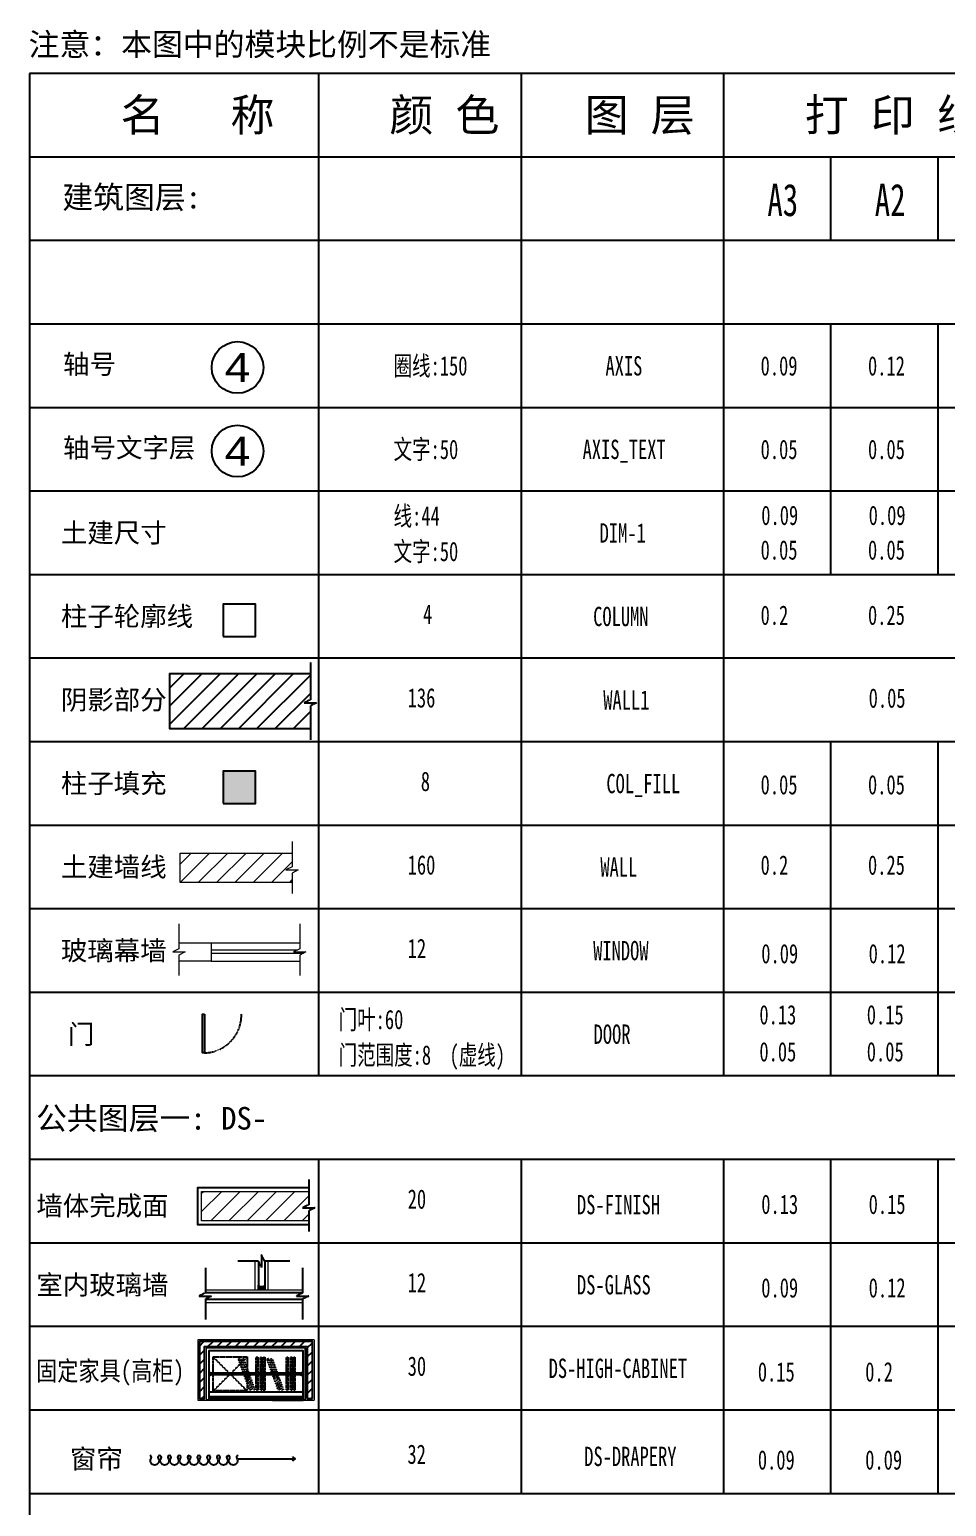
# Paper-space layout '绘图线性表' of a CAD drawing. Header units: millimetres. Extents: x -240 to 9222, y -129 to 10483.
# Drawn here: x -240 to 3309, y 4350 to 10068 of the extents above; entities that cross this region are included whole.
import ezdxf
from ezdxf.enums import TextEntityAlignment as Align

# ---------------------------------------------------------------- set-up
doc = ezdxf.new("R2010")
doc.units = ezdxf.units.MM
doc.header["$LTSCALE"] = 0.5
for name, pattern in [('ACAD_ISO02W100', [15, 12, -3]), ('DASH', [0.35, 0.25, -0.1]), ('DASHED2', [0.375, 0.25, -0.125]), ('M-HIDDEN', [1.875, 1.25, -0.625])]:
    doc.linetypes.add(name, pattern=pattern)
for name, color, linetype in [('AXIS', 255, 'Continuous'), ('AXIS_TEXT', 7, 'Continuous'), ('COL-FILL', 8, 'Continuous'), ('COLUMN', 4, 'Continuous'), ('DIM-1', 44, 'Continuous'), ('DOOR', 60, 'Continuous'), ('DS-DRAPERY', 32, 'Continuous'), ('DS-FINISH', 20, 'Continuous'), ('DS-GLASS', 12, 'Continuous'), ('DS-HIGH-CABINET', 40, 'Continuous'), ('FF-FURN', 51, 'Continuous'), ('FF-Refe', 50, 'Continuous'), ('FF-TEXT', 50, 'Continuous'), ('TK', 1, 'Continuous'), ('WALL1', 136, 'Continuous')]:
    doc.layers.add(name, color=color, linetype=linetype)
doc.layers.add('WALL', color=160, linetype='Continuous', lineweight=20)
doc.layers.add('WINDOW', color=12, linetype='Continuous', lineweight=9)
doc.styles.add('AXIS', font='arial.ttf')
doc.styles.add('宋体', font='NSimSun.ttf')

# ---------------------------------------------------------------- blocks, each defined once
blk = doc.blocks.new('axisnum1')
blk.add_circle((0, 0), 4)
at = {"layer": 'AXIS_TEXT', "style": 'AXIS', "width": 0.47911}
blk.add_attdef('XX', text='', height=4.48, dxfattribs=at).set_placement((-2, -2.24), (2, -2.24), align=Align.FIT)
blk = doc.blocks.new('窗帘A')
at = {"linetype": 'ByBlock'}
for points in [[(911, 0, -0.608416), (897, 28, 0.608416), (861, 98, 0.608416), (824, 28, -1.932003), (796, 28, 0.608416), (759, 98, 0.608416), (723, 28, -1.932003), (694, 28, 0.608416), (658, 98, 0.608416), (622, 28, -1.932003), (593, 28, 0.608416), (557, 98, 0.608416), (521, 28, -0.608416), (506, 0, -0.608416), (492, 28, 0.608416), (456, 98, 0.608416), (419, 28, -1.932003), (391, 28, 0.608416), (354, 98, 0.608416), (318, 28, -1.932003), (289, 28, 0.608416), (253, 98, 0.608416), (217, 28, -1.932003), (188, 28, 0.608416), (152, 98, 0.608416), (116, 28, -0.608416), (101, 0, -0.608416), (87, 28, 0.608416), (51, 98, 0.608416), (14, 28, -0.608416), (0, 0)], [(1475, 58, 0.15932), (1499, 34, 0.15932), (1475, 10)]]:
    blk.add_lwpolyline(points, format="xyb", dxfattribs=at)
blk.add_lwpolyline([(911, 34), (1499, 34)], dxfattribs=at)

psp = doc.layouts.new('绘图线性表')

# ---------------------------------------------------------------- hatches: boundary and pattern name
at = {"layer": 'COL-FILL'}
psp.add_hatch(color=256, dxfattribs=at).paths.add_polyline_path([(509.5, 7071.7), (634.5, 7071.7), (634.5, 7196.7), (509.5, 7196.7)])
at = {"layer": 'DS-FINISH'}
h = psp.add_hatch(dxfattribs=at)
h.set_pattern_fill('_USER', color=256, scale=25, angle=45, style=0, pattern_type=0)
h.set_pattern_definition([(45, (-66268.394, -23920.2), (-17.6776695, 17.6776695), [])])
h.paths.add_polyline_path([(417.7, 4988.6), (855, 4988.6), (855, 4767.5), (835.2, 4767.5), (835.2, 4968.8), (437.5, 4968.8), (437.5, 4767.5), (417.7, 4767.5)])
at = {"layer": 'DS-GLASS'}
psp.add_hatch(color=256, dxfattribs=at).paths.add_polyline_path([(671.1, 5189), (646.1, 5189), (646.1, 5206.5), (651.1, 5201.5), (666.1, 5201.5), (671.1, 5206.5)])
at = {"layer": 'WALL'}
h = psp.add_hatch(dxfattribs=at)
h.set_pattern_fill('_USER', color=8, scale=50, angle=45, style=0, pattern_type=0)
h.set_pattern_definition([(45, (342.65, 6766.057), (-35.3553, 35.3553), [])])
h.paths.add_polyline_path([(776.4, 6826.5), (776.4, 6880), (342.7, 6880), (342.7, 6766.1), (776.4, 6766.1), (776.4, 6802.5), (800.4, 6814.5), (752.4, 6814.5)])
h = psp.add_hatch(dxfattribs=at)
h.set_pattern_fill('_USER', color=8, scale=50, angle=45, style=0, pattern_type=0)
h.set_pattern_definition([(45, (-66462.907, -25405.767), (-35.35534, 35.35534), [])])
h.paths.add_polyline_path([(841, 5518.4), (841, 5569.8), (426.3, 5569.8), (426.3, 5455.9), (841, 5455.9), (841, 5494.4), (865, 5506.4), (817, 5506.4)])
at = {"layer": 'WALL1'}
h = psp.add_hatch(dxfattribs=at)
h.set_pattern_fill('_USER', color=256, scale=50, angle=45, style=0, pattern_type=0)
h.set_pattern_definition([(45, (-65993.436, -24340.634), (-35.35534, 35.35534), [])])
h.paths.add_polyline_path([(847, 7360.9), (847, 7449), (847, 7449.4), (871, 7461.4), (823, 7461.4), (847, 7473.4), (847, 7473.8), (847, 7574.8), (303.3, 7574.8), (303.3, 7360.9)])

# ---------------------------------------------------------------- linework, layer by layer
at = {"color": 55, "linetype": 'M-HIDDEN', "ltscale": 0.106667}
for p, q in [((602.5, 4929.2), (470.5, 4797.2)), ((602.5, 4797.2), (470.5, 4929.2)), ((586.3, 4872.6), (591.9, 4874.6)), ((597.3, 4846.7), (587.8, 4873.1)), ((599.5, 4847.5), (590, 4873.9)), ((599.8, 4872.6), (605.3, 4874.6)), ((610.8, 4846.7), (601.3, 4873.1)), ((613, 4847.5), (603.5, 4873.9)), ((637.8, 4877.1), (643.6, 4877.1)), ((639.4, 4849), (639.4, 4877.1)), ((641.7, 4849), (641.7, 4877.1)), ((653.8, 4877.1), (659.6, 4877.1)), ((655.4, 4849), (655.4, 4877.1)), ((657.7, 4849), (657.7, 4877.1)), ((664.6, 4877.1), (670.4, 4877.1)), ((666.1, 4849), (666.1, 4877.1)), ((668.5, 4849), (668.5, 4877.1)), ((696.9, 4872.6), (702.4, 4874.6)), ((707.8, 4846.7), (698.4, 4873.1)), ((710, 4847.5), (700.5, 4873.9)), ((710.3, 4872.6), (715.8, 4874.6)), ((721.3, 4846.7), (711.8, 4873.1)), ((723.5, 4847.5), (714, 4873.9)), ((754.5, 4877.1), (760.3, 4877.1)), ((756.1, 4849), (756.1, 4877.1)), ((758.4, 4849), (758.4, 4877.1)), ((770.5, 4877.1), (776.3, 4877.1)), ((772.1, 4849), (772.1, 4877.1)), ((774.4, 4849), (774.4, 4877.1)), ((781.2, 4877.1), (787.1, 4877.1)), ((782.8, 4849), (782.8, 4877.1)), ((785.1, 4849), (785.1, 4877.1)), ((810.5, 4867.8), (810.5, 4858.6)), ((810.5, 4867.8), (810.5, 4858.6)), ((595.8, 4846.1), (601.3, 4848.1)), ((609.3, 4846.1), (614.8, 4848.1)), ((637.8, 4849), (643.6, 4849)), ((653.8, 4849), (659.6, 4849)), ((664.6, 4849), (670.4, 4849)), ((706.4, 4846.1), (711.9, 4848.1)), ((719.8, 4846.1), (725.3, 4848.1)), ((754.5, 4849), (760.3, 4849)), ((770.5, 4849), (776.3, 4849)), ((781.2, 4849), (787.1, 4849))]:
    psp.add_line(p, q, dxfattribs=at)
psp.add_lwpolyline([(602.5, 4797.2), (470.5, 4797.2), (470.5, 4929.2), (602.5, 4929.2)], close=True, dxfattribs=at)
for points in [[(589.6, 4863.7), (569.1, 4920.7), (574.6, 4922.7), (595.8, 4863.7)], [(603, 4863.7), (582.6, 4920.7), (588.1, 4922.7), (609.2, 4863.7)], [(637.8, 4866), (637.8, 4928.2), (643.6, 4928.2), (643.6, 4866)], [(653.8, 4866), (653.8, 4928.2), (659.6, 4928.2), (659.6, 4866)], [(664.6, 4866), (664.6, 4928.2), (670.4, 4928.2), (670.4, 4866)], [(700.1, 4863.7), (679.6, 4920.7), (685.1, 4922.7), (706.3, 4863.7)], [(713.5, 4863.7), (693.1, 4920.7), (698.6, 4922.7), (719.8, 4863.7)], [(754.5, 4866), (754.5, 4928.2), (760.3, 4928.2), (760.3, 4866)], [(770.5, 4866), (770.5, 4928.2), (776.3, 4928.2), (776.3, 4866)], [(781.2, 4866), (781.2, 4928.2), (787.1, 4928.2), (787.1, 4866)], [(597.9, 4857.7), (617.9, 4802.1), (612.4, 4800.1), (591.7, 4857.7)], [(611.4, 4857.7), (631.3, 4802.1), (625.8, 4800.1), (605.2, 4857.7)], [(643.6, 4860.1), (643.6, 4800.1), (637.8, 4800.1), (637.8, 4860.1)], [(659.6, 4860.1), (659.6, 4800.1), (653.8, 4800.1), (653.8, 4860.1)], [(670.4, 4860.1), (670.4, 4800.1), (664.6, 4800.1), (664.6, 4860.1)], [(708.4, 4857.7), (728.4, 4802.1), (722.9, 4800.1), (702.2, 4857.7)], [(721.9, 4857.7), (741.8, 4802.1), (736.3, 4800.1), (715.7, 4857.7)], [(760.3, 4860.1), (760.3, 4800.1), (754.5, 4800.1), (754.5, 4860.1)], [(776.3, 4860.1), (776.3, 4800.1), (770.5, 4800.1), (770.5, 4860.1)], [(787.1, 4860.1), (787.1, 4800.1), (781.2, 4800.1), (781.2, 4860.1)]]:
    psp.add_lwpolyline(points, dxfattribs=at)
at = {"layer": 'COLUMN'}
for points in [[(509.5, 7718.6), (634.5, 7718.6), (634.5, 7843.6), (509.5, 7843.6)], [(509.5, 7071.7), (634.5, 7071.7), (634.5, 7196.7), (509.5, 7196.7)]]:
    psp.add_lwpolyline(points, close=True, dxfattribs=at)
at = {"layer": 'DOOR'}
psp.add_lwpolyline([(436.7, 6255.9), (436.7, 6105.9), (430.1, 6105.9), (430.1, 6255.9)], close=True, dxfattribs=at)
at = {"layer": 'DOOR', "color": 8, "linetype": 'DASH', "ltscale": 0.005}
psp.add_arc((433.4, 6252.6), 146.8, 271.2812, 1.2812, dxfattribs=at)
at = {"layer": 'DS-DRAPERY', "color": 30}
psp.add_line((828.6, 4760.9), (828.6, 4962.2), dxfattribs=at)
at = {"layer": 'DS-FINISH'}
psp.add_line((835.2, 4767.5), (855, 4767.5), dxfattribs=at)
at = {"layer": 'DS-FINISH', "linetype": 'ACAD_ISO02W100', "ltscale": 0.066667}
for points in [[(841, 5615.8), (841, 5518.8), (841, 5518.4), (817, 5506.4), (865, 5506.4), (841, 5494.4), (841, 5494), (841, 5415)], [(767.5, 5299.7), (670.5, 5299.7), (670.1, 5299.7), (658.1, 5323.7), (658.1, 5275.7), (646.1, 5299.7), (645.8, 5299.7), (566.7, 5299.7)], [(440.6, 5274.1), (440.6, 5177.1), (440.6, 5176.7), (416.6, 5164.7), (464.6, 5164.7), (440.6, 5152.7), (440.6, 5152.3), (440.6, 5073.3)], [(817.1, 5274.1), (817.1, 5177.1), (817.1, 5176.7), (793.1, 5164.7), (841.1, 5164.7), (817.1, 5152.7), (817.1, 5152.3), (817.1, 5073.3)]]:
    psp.add_lwpolyline(points, dxfattribs=at)
at = {"layer": 'DS-FINISH'}
for points in [[(841, 5440.9), (411.3, 5440.9), (411.3, 5584.8), (841, 5584.8)], [(855, 4767.5), (855, 4988.6), (417.7, 4988.6), (417.7, 4767.5), (437.5, 4767.5), (437.5, 4968.8), (835.2, 4968.8), (835.2, 4767.5)]]:
    psp.add_lwpolyline(points, dxfattribs=at)
at = {"layer": 'DS-GLASS'}
for p, q in [((646.1, 5299.7), (646.1, 5206.5)), ((671.1, 5299.7), (671.1, 5206.5)), ((646.1, 5206.5), (651.1, 5201.5)), ((666.1, 5201.5), (671.1, 5206.5)), ((816.7, 5176.5), (440.3, 5176.5)), ((817.1, 5151.5), (440.6, 5151.5)), ((651.1, 5201.5), (666.1, 5201.5))]:
    psp.add_line(p, q, dxfattribs=at)
psp.add_lwpolyline([(646.1, 5189), (646.1, 5206.5), (651.1, 5201.5), (666.1, 5201.5), (671.1, 5206.5), (671.1, 5189), (646.1, 5189)], close=True, dxfattribs=at)
at = {"layer": 'DS-HIGH-CABINET'}
psp.add_line((454, 4793.9), (818.7, 4793.9), dxfattribs=at)
at = {"layer": 'DS-HIGH-CABINET', "color": 8}
psp.add_line((818.7, 4760.9), (454, 4760.9), dxfattribs=at)
at = {"layer": 'DS-HIGH-CABINET'}
psp.add_lwpolyline([(828.6, 4760.9), (818.7, 4760.9), (818.7, 4952.3), (454, 4952.3), (454, 4760.9), (444.1, 4760.9)], dxfattribs=at)
at = {"layer": 'DS-HIGH-CABINET', "color": 8}
psp.add_lwpolyline([(818.7, 4774.1), (454, 4774.1)], dxfattribs=at)
at = {"layer": 'FF-FURN', "color": 2}
psp.add_line((454, 4767.5), (818.7, 4767.5), dxfattribs=at)
at = {"layer": 'FF-FURN', "color": 60}
for points in [[(707.3, 4774.1), (454, 4774.1), (454, 4767.5), (707.3, 4767.5)], [(818.7, 4767.5), (700.7, 4767.5), (700.7, 4760.9), (818.7, 4760.9)]]:
    psp.add_lwpolyline(points, close=True, dxfattribs=at)
at = {"layer": 'FF-Refe', "color": 55}
for p, q in [((454, 4871.5), (454, 4855)), ((456, 4871.5), (454, 4871.5)), ((456, 4871.5), (454, 4871.5)), ((456, 4871.5), (456, 4855)), ((456, 4871.5), (456, 4855)), ((462.2, 4867.8), (462.2, 4858.6)), ((462.2, 4867.8), (462.2, 4858.6)), ((456, 4855), (454, 4855)), ((456, 4855), (454, 4855))]:
    psp.add_line(p, q, dxfattribs=at)
at = {"layer": 'FF-Refe', "color": 55, "linetype": 'DASHED2', "ltscale": 2.666667}
for p, q in [((810.5, 4866.5), (462.2, 4866.5)), ((810.5, 4859.9), (462.2, 4859.9))]:
    psp.add_line(p, q, dxfattribs=at)
at = {"layer": 'FF-Refe', "color": 55}
for centre, start, end in [((462.2, 4875.1), 209.9156, 269.9473), ((462.2, 4875.1), 209.9156, 269.9473), ((810.5, 4875.1), 270.0527, 330.0844), ((810.5, 4875.1), 270.0527, 330.0844), ((462.2, 4851.3), 90.0527, 150.0844), ((462.2, 4851.3), 90.0527, 150.0844), ((810.5, 4851.3), 29.9156, 89.9473), ((810.5, 4851.3), 29.9156, 89.9473)]:
    psp.add_arc(centre, 7.24, start, end, dxfattribs=at)
at = {"layer": 'TK', "color": 136}
for p, q in [((9222.2, 9898), (-239.8, 9898)), ((-239.8, 9898), (-239.8, -129)), ((879, 9898), (879, 6016.6)), ((1662.3, 9898), (1662.3, 6016.6)), ((2445.7, 9898), (2445.7, 6016.6)), ((9222.2, 9574.6), (-239.8, 9574.6)), ((2861.3, 9251.1), (2861.3, 9574.6)), ((3276.9, 9251.1), (3276.9, 9574.6)), ((9222.2, 9251.1), (-239.8, 9251.1)), ((9222.2, 8927.7), (-239.8, 8927.7)), ((2861.3, 7957.3), (2861.3, 8927.7)), ((3276.9, 7957.3), (3276.9, 8927.7)), ((9222.2, 8604.2), (-239.8, 8604.2)), ((9222.2, 8280.8), (-239.8, 8280.8)), ((9222.2, 7957.3), (-239.8, 7957.3)), ((9222.2, 7633.9), (-239.8, 7633.9)), ((9222.2, 7310.4), (-239.8, 7310.4)), ((2861.3, 6016.6), (2861.3, 7310.4)), ((3276.9, 6016.6), (3276.9, 7310.4)), ((9222.2, 6987), (-239.8, 6987)), ((9222.2, 6663.5), (-239.8, 6663.5)), ((9222.2, 6340), (-239.8, 6340)), ((9222.2, 6016.6), (-239.8, 6016.6)), ((9222.2, 5693.1), (-239.8, 5693.1)), ((879, 5693.1), (879, 4399.3)), ((1662.3, 5693.1), (1662.3, 4399.3)), ((2445.7, 5693.1), (2445.7, 4399.3)), ((2861.3, 4399.3), (2861.3, 5693.1)), ((3276.9, 4399.3), (3276.9, 5693.1)), ((9222.2, 5369.7), (-239.8, 5369.7)), ((9222.2, 5046.2), (-239.8, 5046.2)), ((9222.2, 4722.8), (-239.8, 4722.8)), ((9222.2, 4399.3), (-239.8, 4399.3))]:
    psp.add_line(p, q, dxfattribs=at)
at = {"layer": 'WALL', "color": 8, "ltscale": 0.106667}
for p, q in [((633.6, 5189), (633.6, 5299.7)), ((683.6, 5189), (683.6, 5299.7)), ((440.6, 5189), (817.1, 5189)), ((440.6, 5139), (817.1, 5139))]:
    psp.add_line(p, q, dxfattribs=at)
at = {"layer": 'WALL'}
for p, q in [((861.6, 4995.2), (411.1, 4995.2)), ((411.1, 4995.2), (411.1, 4760.9)), ((861.6, 4995.2), (861.6, 4760.9)), ((828.6, 4962.2), (444.1, 4962.2)), ((444.1, 4962.2), (444.1, 4760.9)), ((828.6, 4962.2), (828.6, 4760.9)), ((411.1, 4760.9), (444.1, 4760.9)), ((828.6, 4760.9), (861.6, 4760.9))]:
    psp.add_line(p, q, dxfattribs=at)
for points in [[(776.4, 6766.1), (342.7, 6766.1), (342.7, 6880), (776.4, 6880)], [(338.1, 6532.6), (463.5, 6532.6), (463.5, 6460.7), (338.1, 6460.7)], [(841, 5455.9), (426.3, 5455.9), (426.3, 5569.8), (841, 5569.8)]]:
    psp.add_lwpolyline(points, dxfattribs=at)
at = {"layer": 'WALL1', "linetype": 'ACAD_ISO02W100', "ltscale": 0.066667}
psp.add_lwpolyline([(847, 7618.7), (847, 7473.8), (847, 7473.4), (823, 7461.4), (871, 7461.4), (847, 7449.4), (847, 7449), (847, 7318)], dxfattribs=at)
at = {"layer": 'WALL1', "color": 160}
psp.add_lwpolyline([(847, 7360.9), (303.3, 7360.9), (303.3, 7574.8), (847, 7574.8)], dxfattribs=at)
at = {"layer": 'WINDOW'}
for p, q in [((463.5, 6532.6), (805.9, 6532.6)), ((463.5, 6504.9), (798.3, 6504.9)), ((463.5, 6492.3), (820.9, 6492.3)), ((463.5, 6460.7), (805.9, 6460.7))]:
    psp.add_line(p, q, dxfattribs=at)
for points in [[(776.4, 6923.9), (776.4, 6826.9), (776.4, 6826.5), (752.4, 6814.5), (800.4, 6814.5), (776.4, 6802.5), (776.4, 6802.1), (776.4, 6723.1)], [(338.1, 6606.2), (338.1, 6509.2), (338.1, 6508.8), (314.1, 6496.8), (362.1, 6496.8), (338.1, 6484.8), (338.1, 6484.4), (338.1, 6405.4)], [(805.9, 6606.2), (805.9, 6509.2), (805.9, 6508.8), (781.9, 6496.8), (829.9, 6496.8), (805.9, 6484.8), (805.9, 6484.4), (805.9, 6405.4)]]:
    psp.add_lwpolyline(points, dxfattribs=at)

# ---------------------------------------------------------------- block references
at = {"layer": 'AXIS'}
ref = psp.add_blockref('axisnum1', (565.1, 8759.8), dxfattribs=dict(at, xscale=25, yscale=25, zscale=25))
ref.add_attrib('XX', '4', dxfattribs={"layer": 'AXIS_TEXT', "height": 112, "style": 'AXIS', "width": 1.149191}).set_placement((515.1, 8703.8), (615.1, 8703.8), align=Align.FIT)
ref = psp.add_blockref('axisnum1', (565.1, 8436.3), dxfattribs=dict(at, xscale=25, yscale=25, zscale=25))
ref.add_attrib('XX', '4', dxfattribs={"layer": 'AXIS_TEXT', "height": 112, "style": 'AXIS', "width": 1.149191}).set_placement((515.1, 8380.3), (615.1, 8380.3), align=Align.FIT)
at = {"layer": 'DS-DRAPERY', "extrusion": (0, 0, -1), "xscale": 0.3749999999854481, "yscale": 0.3749999999854481, "zscale": -0.375, "rotation": 180}
psp.add_blockref('窗帘A', (-225.7, 4547.1), dxfattribs=at)

# ---------------------------------------------------------------- texts
at = {"layer": 'AXIS', "style": '宋体'}
psp.add_text('轴号', height=75, dxfattribs=at).set_placement((-110, 8735.2))
at = {"layer": 'AXIS', "style": '宋体', "width": 0.7}
for s, p in [('圈线:150', (1169, 8728.7)), ('AXIS', (1989, 8728.7)), ('0.09', (2589.5, 8728.7)), ('0.12', (3005.1, 8728.7))]:
    psp.add_text(s, height=75, dxfattribs=at).set_placement(p)
at = {"layer": 'AXIS', "color": 50, "style": '宋体', "width": 0.7}
for p in [(2589.5, 8405.3), (3005.1, 8405.3), (2589.5, 8015.9), (3005.1, 8015.9)]:
    psp.add_text('0.05', height=75, dxfattribs=at).set_placement(p)
at = {"layer": 'AXIS_TEXT', "style": '宋体'}
psp.add_text('轴号文字层', height=75, dxfattribs=at).set_placement((-110, 8411.7))
at = {"layer": 'AXIS_TEXT', "style": '宋体', "width": 0.7}
for s, p in [('文字:50', (1169, 8405.3)), ('AXIS_TEXT', (1900.6, 8405.3))]:
    psp.add_text(s, height=75, dxfattribs=at).set_placement(p)
at = {"layer": 'COL-FILL', "style": '宋体'}
psp.add_text('柱子填充', height=75, dxfattribs=at).set_placement((-118.5, 7112.1))
at = {"layer": 'COL-FILL', "style": '宋体', "width": 0.7}
for s, p in [('8', (1274.4, 7119.9)), ('COL_FILL', (1992.6, 7111.5)), ('0.05', (2589.5, 7107)), ('0.05', (3005.1, 7107))]:
    psp.add_text(s, height=75, dxfattribs=at).set_placement(p)
at = {"layer": 'COLUMN', "style": '宋体'}
psp.add_text('柱子轮廓线', height=75, dxfattribs=at).set_placement((-118.5, 7759))
at = {"layer": 'COLUMN', "style": '宋体', "width": 0.7}
for s, p in [('4', (1282.9, 7766.8)), ('COLUMN', (1941.5, 7758.4)), ('0.2', (2589.5, 7763.3)), ('0.25', (3005.1, 7763.3))]:
    psp.add_text(s, height=75, dxfattribs=at).set_placement(p)
at = {"layer": 'DIM-1', "style": '宋体', "width": 0.7}
for s, p in [('线:44', (1169, 8147.5)), ('0.09', (2592.1, 8150)), ('0.09', (3007.7, 8150)), ('DIM-1', (1966.5, 8081.8))]:
    psp.add_text(s, height=75, dxfattribs=at).set_placement(p)
at = {"layer": 'DIM-1', "style": '宋体'}
psp.add_text('土建尺寸', height=75, dxfattribs=at).set_placement((-118.5, 8082.5))
at = {"layer": 'DIM-1', "color": 50, "style": '宋体', "width": 0.7}
psp.add_text('文字:50', height=75, dxfattribs=at).set_placement((1169, 8010.1))
at = {"layer": 'DOOR', "style": '宋体', "width": 0.7}
for s, p in [('0.13', (2584.8, 6216.4)), ('0.15', (3000.4, 6216.4)), ('门叶:60', (956.4, 6197.8)), ('DOOR', (1943.2, 6141.1))]:
    psp.add_text(s, height=75, dxfattribs=at).set_placement(p)
at = {"layer": 'DOOR', "style": '宋体'}
psp.add_text('门', height=75, dxfattribs=at).set_placement((-90.9, 6141))
at = {"layer": 'DOOR', "color": 8, "style": '宋体', "width": 0.7}
for s, p in [('门范围度:8  (虚线)', (956.4, 6060.4)), ('0.05', (2584.8, 6073.1)), ('0.05', (3000.4, 6073.1))]:
    psp.add_text(s, height=75, dxfattribs=at).set_placement(p)
at = {"layer": 'DS-DRAPERY', "style": '宋体'}
psp.add_text('窗帘', height=75, dxfattribs=at).set_placement((-83.3, 4496.3))
at = {"layer": 'DS-DRAPERY', "style": '宋体', "width": 0.7}
for s, p in [('32', (1222.8, 4514.7)), ('DS-DRAPERY', (1906.9, 4506.3)), ('0.09', (2578.8, 4492.7)), ('0.09', (2994.4, 4492.7))]:
    psp.add_text(s, height=75, dxfattribs=at).set_placement(p)
at = {"layer": 'DS-FINISH', "style": '宋体', "width": 0.7}
for s, p in [('0.09', (2592.1, 6452.9)), ('0.12', (3007.7, 6452.9)), ('20', (1223.6, 5502.6)), ('DS-FINISH', (1878.8, 5481.1)), ('0.13', (2592.1, 5482.5)), ('0.15', (3007.7, 5482.5))]:
    psp.add_text(s, height=75, dxfattribs=at).set_placement(p)
at = {"layer": 'DS-FINISH', "style": '宋体'}
psp.add_text('墙体完成面', height=75, dxfattribs=at).set_placement((-213.3, 5476.7))
at = {"layer": 'DS-GLASS', "style": '宋体'}
psp.add_text('室内玻璃墙', height=75, dxfattribs=at).set_placement((-213.3, 5170.6))
at = {"layer": 'DS-GLASS', "style": '宋体', "width": 0.7}
for s, p in [('12', (1223.6, 5179.2)), ('DS-GLASS', (1878.8, 5170.7)), ('0.09', (2592.1, 5159)), ('0.12', (3007.7, 5159))]:
    psp.add_text(s, height=75, dxfattribs=at).set_placement(p)
at = {"layer": 'DS-HIGH-CABINET', "style": '宋体'}
for s, width, p in [('固定家具(高柜)', 0.8, (-214.3, 4837.5)), ('30', 0.7, (1223.6, 4855.7)), ('DS-HIGH-CABINET', 0.7, (1769.2, 4847.3)), ('0.15', 0.7, (2578.8, 4833.7)), ('0.2', 0.7, (2994.4, 4833.7))]:
    psp.add_text(s, height=75, dxfattribs=dict(at, width=width)).set_placement(p)
at = {"layer": 'FF-TEXT', "style": '宋体'}
for s, height, p in [('注意：本图中的模块比例不是标准', 87.5, (-243.4, 9967)), ('名   称', 125, (112.3, 9675.1)), ('颜 色', 125, (1152.7, 9675.1)), ('图 层', 125, (1908.6, 9675.1)), ('打 印 线', 125, (2760.4, 9675.1)), ('建筑图层:', 87.5, (-113, 9375.5)), ('公共图层一: DS-', 87.5, (-214.3, 5809.2))]:
    psp.add_text(s, height=height, dxfattribs=at).set_placement(p)
at = {"layer": 'FF-TEXT', "style": '宋体', "width": 0.7}
for s, p in [('A3', (2615.7, 9346.2)), ('A2', (3031.3, 9346.2))]:
    psp.add_text(s, height=125, dxfattribs=at).set_placement(p)
at = {"layer": 'WALL', "style": '宋体'}
psp.add_text('土建墙线', height=75, dxfattribs=at).set_placement((-118.5, 6788.6))
at = {"layer": 'WALL', "style": '宋体', "width": 0.7}
for s, p in [('160', (1223.6, 6796.5)), ('WALL', (1969.2, 6788.1)), ('0.2', (2589.5, 6795.9)), ('0.25', (3005.1, 6795.9))]:
    psp.add_text(s, height=75, dxfattribs=at).set_placement(p)
at = {"layer": 'WALL1', "style": '宋体'}
psp.add_text('阴影部分', height=75, dxfattribs=at).set_placement((-118.5, 7435.5))
at = {"layer": 'WALL1', "style": '宋体', "width": 0.7}
for s, p in [('136', (1223.6, 7443.4)), ('WALL1', (1980.5, 7435)), ('0.05', (3007.7, 7442.5))]:
    psp.add_text(s, height=75, dxfattribs=at).set_placement(p)
at = {"layer": 'WINDOW', "style": '宋体'}
psp.add_text('玻璃幕墙', height=75, dxfattribs=at).set_placement((-118.5, 6464.5))
at = {"layer": 'WINDOW', "style": '宋体', "width": 0.7}
for s, p in [('12', (1223.6, 6473)), ('WINDOW', (1941.5, 6464.6))]:
    psp.add_text(s, height=75, dxfattribs=at).set_placement(p)

doc.saveas('drawing.dxf')
